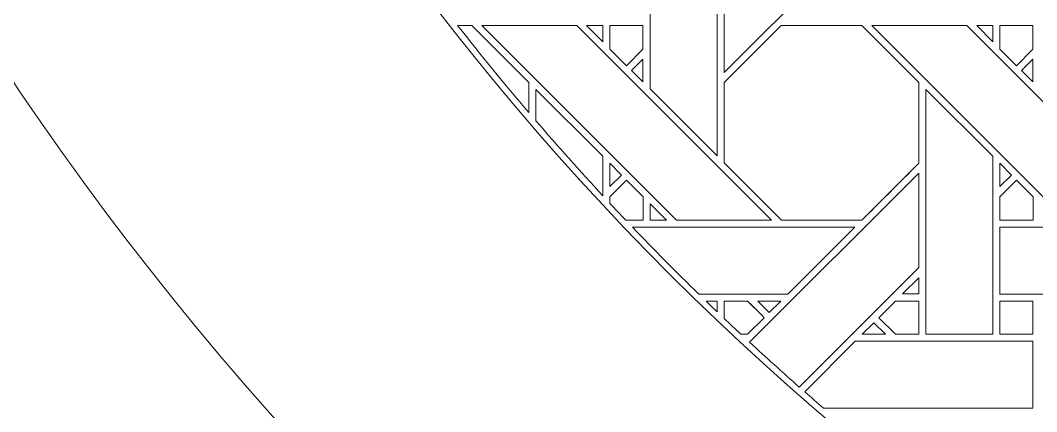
# Model space of a CAD drawing. Header units: inches. Extents: x 4.9 to 19.9, y 1.6 to 16.6.
# Drawn here: x 6.165 to 8.637, y 4.122 to 5.075 of the extents above; entities that cross this region are included whole.
import ezdxf

# ---------------------------------------------------------------- set-up
doc = ezdxf.new("R2010")
doc.units = ezdxf.units.IN
doc.header["$MEASUREMENT"] = 0
doc.layers.add('Design', color=7, linetype='Continuous', lineweight=0)

msp = doc.modelspace()

# ---------------------------------------------------------------- linework, layer by layer
at = {"layer": 'Design'}
for points, knots in [([(12.3829, 16.5948), (8.2407, 16.5948), (4.8829, 13.2369), (4.8829, 9.0948), (4.8829, 4.9526), (8.2407, 1.5948), (12.3829, 1.5948), (16.525, 1.5948), (19.8829, 4.9526), (19.8829, 9.0948), (19.8829, 13.2369), (16.525, 16.5948), (12.3829, 16.5948)], [0, 0, 0, 0, 1, 1, 1, 2, 2, 2, 3, 3, 3, 4, 4, 4, 4]), ([(12.3829, 15.6543), (8.7601, 15.6543), (5.8233, 12.7175), (5.8233, 9.0948), (5.8233, 5.472), (8.7601, 2.5353), (12.3829, 2.5353), (16.0056, 2.5353), (18.9424, 5.472), (18.9424, 9.0948), (18.9424, 12.7175), (16.0056, 15.6543), (12.3829, 15.6543)], [0, 0, 0, 0, 1, 1, 1, 2, 2, 2, 3, 3, 3, 4, 4, 4, 4]), ([(7.8768, 5.1782), (7.8768, 5.1782), (8.3504, 5.6518), (8.3504, 5.6518), (8.3504, 5.6518), (8.3504, 5.4217), (8.3504, 5.4217), (8.3504, 5.4217), (7.8768, 4.9481), (7.8768, 4.9481), (7.8768, 4.9481), (7.8768, 5.1782), (7.8768, 5.1782)], [0, 0, 0, 0, 1, 1, 1, 2, 2, 2, 3, 3, 3, 4, 4, 4, 4]), ([(7.6967, 5.3403), (7.6967, 5.3403), (7.8596, 5.3403), (7.8596, 5.3403), (7.8596, 5.3403), (7.8596, 4.7452), (7.8596, 4.7452), (7.8596, 4.7452), (7.6967, 4.9081), (7.6967, 4.9081), (7.6967, 4.9081), (7.6967, 5.3403), (7.6967, 5.3403)], [0, 0, 0, 0, 1, 1, 1, 2, 2, 2, 3, 3, 3, 4, 4, 4, 4]), ([(7.2629, 5.0624), (7.2629, 5.0624), (7.4016, 4.9237), (7.4016, 4.9237), (7.4016, 4.9237), (7.4016, 4.8505), (7.4016, 4.8505), (7.3425, 4.9199), (7.2847, 4.9905), (7.2284, 5.0624), (7.2284, 5.0624), (7.2629, 5.0624), (7.2629, 5.0624)], [0, 0, 0, 0, 1, 1, 1, 2, 2, 2, 3, 3, 3, 4, 4, 4, 4]), ([(7.4016, 4.8505), (7.3425, 4.9199), (7.2847, 4.9905), (7.2284, 5.0624), (7.2284, 5.0624), (7.2629, 5.0624), (7.2629, 5.0624), (7.2629, 5.0624), (7.4016, 4.9237), (7.4016, 4.9237), (7.4016, 4.9237), (7.4016, 4.8505), (7.4016, 4.8505)], [0, 0, 0, 0, 1, 1, 1, 2, 2, 2, 3, 3, 3, 4, 4, 4, 4]), ([(7.2872, 5.0624), (7.2872, 5.0624), (7.5181, 5.0624), (7.5181, 5.0624), (7.5181, 5.0624), (7.9918, 4.5888), (7.9918, 4.5888), (7.9918, 4.5888), (7.7607, 4.5888), (7.7607, 4.5888), (7.7607, 4.5888), (7.2872, 5.0624), (7.2872, 5.0624)], [0, 0, 0, 0, 1, 1, 1, 2, 2, 2, 3, 3, 3, 4, 4, 4, 4]), ([(7.5422, 5.0624), (7.5422, 5.0624), (7.5817, 5.0624), (7.5817, 5.0624), (7.5817, 5.0624), (7.5817, 5.0226), (7.5817, 5.0226), (7.5817, 5.0226), (7.5422, 5.0624), (7.5422, 5.0624)], [0, 0, 0, 0, 1, 1, 1, 2, 2, 2, 3, 3, 3, 3]), ([(7.6791, 5.0624), (7.6791, 5.0624), (7.6791, 5.0048), (7.6791, 5.0048), (7.6791, 5.0048), (7.6392, 4.9648), (7.6392, 4.9648), (7.6392, 4.9648), (7.5988, 5.0052), (7.5988, 5.0052), (7.5988, 5.0052), (7.5988, 5.0624), (7.5988, 5.0624), (7.5988, 5.0624), (7.6791, 5.0624), (7.6791, 5.0624)], [0, 0, 0, 0, 1, 1, 1, 2, 2, 2, 3, 3, 3, 4, 4, 4, 5, 5, 5, 5]), ([(7.6791, 5.0048), (7.6791, 5.0048), (7.6392, 4.9648), (7.6392, 4.9648), (7.6392, 4.9648), (7.5988, 5.0052), (7.5988, 5.0052), (7.5988, 5.0052), (7.5988, 5.0624), (7.5988, 5.0624), (7.5988, 5.0624), (7.6791, 5.0624), (7.6791, 5.0624), (7.6791, 5.0624), (7.6791, 5.0048), (7.6791, 5.0048)], [0, 0, 0, 0, 1, 1, 1, 2, 2, 2, 3, 3, 3, 4, 4, 4, 5, 5, 5, 5]), ([(7.8767, 4.9237), (7.8767, 4.9237), (8.0154, 5.0624), (8.0154, 5.0624), (8.0154, 5.0624), (8.2116, 5.0624), (8.2116, 5.0624), (8.2116, 5.0624), (8.3504, 4.9237), (8.3504, 4.9237), (8.3504, 4.9237), (8.3504, 4.7274), (8.3504, 4.7274), (8.3326, 4.7095), (8.2207, 4.5978), (8.2117, 4.5888), (8.2117, 4.5888), (8.016, 4.5888), (8.016, 4.5888), (8.016, 4.5888), (7.8767, 4.728), (7.8767, 4.728), (7.8767, 4.728), (7.8767, 4.9237), (7.8767, 4.9237)], [0, 0, 0, 0, 1, 1, 1, 2, 2, 2, 3, 3, 3, 4, 4, 4, 5, 5, 5, 6, 6, 6, 7, 7, 7, 8, 8, 8, 8]), ([(7.8767, 4.728), (7.8767, 4.728), (7.8767, 4.9237), (7.8767, 4.9237), (7.8767, 4.9237), (8.0154, 5.0624), (8.0154, 5.0624), (8.0154, 5.0624), (8.2116, 5.0624), (8.2116, 5.0624), (8.2116, 5.0624), (8.3504, 4.9237), (8.3504, 4.9237), (8.3504, 4.9237), (8.3504, 4.7274), (8.3504, 4.7274), (8.3324, 4.7094), (8.2206, 4.5977), (8.2117, 4.5888), (8.2117, 4.5888), (8.016, 4.5888), (8.016, 4.5888), (8.016, 4.5888), (7.8767, 4.728), (7.8767, 4.728)], [0, 0, 0, 0, 1, 1, 1, 2, 2, 2, 3, 3, 3, 4, 4, 4, 5, 5, 5, 6, 6, 6, 7, 7, 7, 8, 8, 8, 8]), ([(8.2359, 5.0624), (8.2359, 5.0624), (8.4669, 5.0624), (8.4669, 5.0624), (8.4669, 5.0624), (8.9405, 4.5888), (8.9405, 4.5888), (8.9405, 4.5888), (8.7095, 4.5888), (8.7095, 4.5888), (8.7095, 4.5888), (8.2359, 5.0624), (8.2359, 5.0624)], [0, 0, 0, 0, 1, 1, 1, 2, 2, 2, 3, 3, 3, 4, 4, 4, 4]), ([(8.5304, 5.0624), (8.5304, 5.0624), (8.5304, 5.0226), (8.5304, 5.0226), (8.5304, 5.0226), (8.491, 5.0624), (8.491, 5.0624), (8.491, 5.0624), (8.5304, 5.0624), (8.5304, 5.0624)], [0, 0, 0, 0, 1, 1, 1, 2, 2, 2, 3, 3, 3, 3]), ([(8.6278, 5.0624), (8.6278, 5.0624), (8.6278, 5.0048), (8.6278, 5.0048), (8.6278, 5.0048), (8.5879, 4.9648), (8.5879, 4.9648), (8.5879, 4.9648), (8.5476, 5.0052), (8.5476, 5.0052), (8.5476, 5.0052), (8.5476, 5.0624), (8.5476, 5.0624), (8.5476, 5.0624), (8.6278, 5.0624), (8.6278, 5.0624)], [0, 0, 0, 0, 1, 1, 1, 2, 2, 2, 3, 3, 3, 4, 4, 4, 5, 5, 5, 5]), ([(8.5879, 4.9648), (8.5879, 4.9648), (8.5476, 5.0052), (8.5476, 5.0052), (8.5476, 5.0052), (8.5476, 5.0624), (8.5476, 5.0624), (8.5476, 5.0624), (8.6278, 5.0624), (8.6278, 5.0624), (8.6278, 5.0624), (8.6278, 5.0048), (8.6278, 5.0048), (8.6278, 5.0048), (8.5879, 4.9648), (8.5879, 4.9648)], [0, 0, 0, 0, 1, 1, 1, 2, 2, 2, 3, 3, 3, 4, 4, 4, 5, 5, 5, 5]), ([(7.6792, 4.9806), (7.6792, 4.9806), (7.6792, 4.9254), (7.6792, 4.9254), (7.6792, 4.9254), (7.6514, 4.9528), (7.6514, 4.9528), (7.6514, 4.9528), (7.6792, 4.9806), (7.6792, 4.9806)], [0, 0, 0, 0, 1, 1, 1, 2, 2, 2, 3, 3, 3, 3]), ([(8.6279, 4.9806), (8.6279, 4.9806), (8.6279, 4.9254), (8.6279, 4.9254), (8.6279, 4.9254), (8.6001, 4.9528), (8.6001, 4.9528), (8.6001, 4.9528), (8.6279, 4.9806), (8.6279, 4.9806)], [0, 0, 0, 0, 1, 1, 1, 2, 2, 2, 3, 3, 3, 3]), ([(7.5816, 4.6481), (7.5262, 4.7078), (7.472, 4.7687), (7.4188, 4.8305), (7.4188, 4.8305), (7.4188, 4.9066), (7.4188, 4.9066), (7.4188, 4.9066), (7.5816, 4.7445), (7.5816, 4.7445), (7.5816, 4.7445), (7.5816, 4.6481), (7.5816, 4.6481)], [0, 0, 0, 0, 1, 1, 1, 2, 2, 2, 3, 3, 3, 4, 4, 4, 4]), ([(8.5303, 4.7445), (8.5303, 4.7445), (8.5303, 4.3108), (8.5303, 4.3108), (8.5303, 4.3108), (8.3676, 4.3108), (8.3676, 4.3108), (8.3676, 4.3108), (8.3676, 4.9066), (8.3676, 4.9066), (8.3676, 4.9066), (8.5303, 4.7445), (8.5303, 4.7445)], [0, 0, 0, 0, 1, 1, 1, 2, 2, 2, 3, 3, 3, 4, 4, 4, 4]), ([(7.6271, 4.6984), (7.6271, 4.6984), (7.5989, 4.6702), (7.5989, 4.6702), (7.5989, 4.6702), (7.5989, 4.727), (7.5989, 4.727), (7.5989, 4.727), (7.6271, 4.6984), (7.6271, 4.6984)], [0, 0, 0, 0, 1, 1, 1, 2, 2, 2, 3, 3, 3, 3]), ([(8.5758, 4.6984), (8.5758, 4.6984), (8.5476, 4.6702), (8.5476, 4.6702), (8.5476, 4.6702), (8.5476, 4.727), (8.5476, 4.727), (8.5476, 4.727), (8.5758, 4.6984), (8.5758, 4.6984)], [0, 0, 0, 0, 1, 1, 1, 2, 2, 2, 3, 3, 3, 3]), ([(7.9386, 4.2913), (7.9386, 4.2913), (8.3504, 4.703), (8.3504, 4.703), (8.3504, 4.703), (8.3504, 4.473), (8.3504, 4.473), (8.3504, 4.473), (8.0595, 4.1821), (8.0595, 4.1821), (8.0188, 4.218), (7.9784, 4.2544), (7.9386, 4.2913)], [0, 0, 0, 0, 1, 1, 1, 2, 2, 2, 3, 3, 3, 4, 4, 4, 4]), ([(7.5989, 4.6295), (7.5989, 4.6295), (7.5989, 4.6458), (7.5989, 4.6458), (7.5989, 4.6458), (7.6392, 4.6861), (7.6392, 4.6861), (7.6392, 4.6861), (7.6795, 4.6458), (7.6795, 4.6458), (7.6795, 4.6458), (7.6795, 4.5885), (7.6795, 4.5885), (7.6795, 4.5885), (7.6375, 4.5885), (7.6375, 4.5885), (7.6245, 4.6021), (7.6117, 4.6158), (7.5989, 4.6295)], [0, 0, 0, 0, 1, 1, 1, 2, 2, 2, 3, 3, 3, 4, 4, 4, 5, 5, 5, 6, 6, 6, 6]), ([(7.5989, 4.6295), (7.5989, 4.6295), (7.5989, 4.6458), (7.5989, 4.6458), (7.5989, 4.6458), (7.6392, 4.6861), (7.6392, 4.6861), (7.6392, 4.6861), (7.6795, 4.6458), (7.6795, 4.6458), (7.6795, 4.6458), (7.6795, 4.5885), (7.6795, 4.5885), (7.6795, 4.5885), (7.6375, 4.5885), (7.6375, 4.5885), (7.6245, 4.6021), (7.6117, 4.6158), (7.5989, 4.6295)], [0, 0, 0, 0, 1, 1, 1, 2, 2, 2, 3, 3, 3, 4, 4, 4, 5, 5, 5, 6, 6, 6, 6]), ([(8.5476, 4.5885), (8.5476, 4.5885), (8.5476, 4.6458), (8.5476, 4.6458), (8.5476, 4.6458), (8.5879, 4.6861), (8.5879, 4.6861), (8.5879, 4.6861), (8.6282, 4.6458), (8.6282, 4.6458), (8.6282, 4.6458), (8.6282, 4.5885), (8.6282, 4.5885), (8.6282, 4.5885), (8.5476, 4.5885), (8.5476, 4.5885)], [0, 0, 0, 0, 1, 1, 1, 2, 2, 2, 3, 3, 3, 4, 4, 4, 5, 5, 5, 5]), ([(8.5476, 4.6458), (8.5476, 4.6458), (8.5879, 4.6861), (8.5879, 4.6861), (8.5879, 4.6861), (8.6282, 4.6458), (8.6282, 4.6458), (8.6282, 4.6458), (8.6282, 4.5885), (8.6282, 4.5885), (8.6282, 4.5885), (8.5476, 4.5885), (8.5476, 4.5885), (8.5476, 4.5885), (8.5476, 4.6458), (8.5476, 4.6458)], [0, 0, 0, 0, 1, 1, 1, 2, 2, 2, 3, 3, 3, 4, 4, 4, 5, 5, 5, 5]), ([(7.7365, 4.5888), (7.7365, 4.5888), (7.6968, 4.5888), (7.6968, 4.5888), (7.6968, 4.5888), (7.6968, 4.6286), (7.6968, 4.6286), (7.6968, 4.6286), (7.7365, 4.5888), (7.7365, 4.5888)], [0, 0, 0, 0, 1, 1, 1, 2, 2, 2, 3, 3, 3, 3]), ([(7.6537, 4.5715), (7.6537, 4.5715), (8.1946, 4.5715), (8.1946, 4.5715), (8.1946, 4.5715), (8.0319, 4.4088), (8.0319, 4.4088), (8.0319, 4.4088), (7.8148, 4.4088), (7.8148, 4.4088), (7.7601, 4.4621), (7.7064, 4.5164), (7.6537, 4.5715)], [0, 0, 0, 0, 1, 1, 1, 2, 2, 2, 3, 3, 3, 4, 4, 4, 4]), ([(8.5476, 4.4088), (8.5476, 4.4088), (8.5476, 4.5715), (8.5476, 4.5715), (8.5476, 4.5715), (9.1433, 4.5715), (9.1433, 4.5715), (9.1433, 4.5715), (8.9806, 4.4088), (8.9806, 4.4088), (8.9806, 4.4088), (8.5476, 4.4088), (8.5476, 4.4088)], [0, 0, 0, 0, 1, 1, 1, 2, 2, 2, 3, 3, 3, 4, 4, 4, 4]), ([(8.3107, 4.4089), (8.3107, 4.4089), (8.3504, 4.4486), (8.3504, 4.4486), (8.3504, 4.4486), (8.3504, 4.4089), (8.3504, 4.4089), (8.3504, 4.4089), (8.3107, 4.4089), (8.3107, 4.4089)], [0, 0, 0, 0, 1, 1, 1, 2, 2, 2, 3, 3, 3, 3]), ([(7.8596, 4.3656), (7.8506, 4.3742), (7.8416, 4.3829), (7.8327, 4.3916), (7.8327, 4.3916), (7.8596, 4.3916), (7.8596, 4.3916), (7.8596, 4.3916), (7.8596, 4.3656), (7.8596, 4.3656)], [0, 0, 0, 0, 1, 1, 1, 2, 2, 2, 3, 3, 3, 3]), ([(7.8767, 4.3915), (7.8767, 4.3915), (7.9338, 4.3915), (7.9338, 4.3915), (7.9389, 4.3864), (7.9697, 4.3556), (7.9741, 4.3512), (7.9741, 4.3512), (7.9337, 4.3107), (7.9337, 4.3107), (7.9337, 4.3107), (7.9176, 4.3107), (7.9176, 4.3107), (7.9039, 4.3235), (7.8903, 4.3364), (7.8767, 4.3493), (7.8767, 4.3493), (7.8767, 4.3915), (7.8767, 4.3915)], [0, 0, 0, 0, 1, 1, 1, 2, 2, 2, 3, 3, 3, 4, 4, 4, 5, 5, 5, 6, 6, 6, 6]), ([(7.9176, 4.3107), (7.9039, 4.3235), (7.8903, 4.3364), (7.8767, 4.3493), (7.8767, 4.3493), (7.8767, 4.3915), (7.8767, 4.3915), (7.8767, 4.3915), (7.9338, 4.3915), (7.9338, 4.3915), (7.9388, 4.3865), (7.9696, 4.3557), (7.9741, 4.3512), (7.9741, 4.3512), (7.9337, 4.3107), (7.9337, 4.3107), (7.9337, 4.3107), (7.9176, 4.3107), (7.9176, 4.3107)], [0, 0, 0, 0, 1, 1, 1, 2, 2, 2, 3, 3, 3, 4, 4, 4, 5, 5, 5, 6, 6, 6, 6]), ([(8.0146, 4.3916), (8.0146, 4.3916), (7.9864, 4.3634), (7.9864, 4.3634), (7.9864, 4.3634), (7.9582, 4.3916), (7.9582, 4.3916), (7.9582, 4.3916), (8.0146, 4.3916), (8.0146, 4.3916)], [0, 0, 0, 0, 1, 1, 1, 2, 2, 2, 3, 3, 3, 3]), ([(8.2934, 4.3915), (8.2934, 4.3915), (8.3504, 4.3915), (8.3504, 4.3915), (8.3504, 4.3915), (8.3504, 4.3107), (8.3504, 4.3107), (8.3504, 4.3107), (8.2933, 4.3107), (8.2933, 4.3107), (8.2933, 4.3107), (8.2529, 4.3511), (8.2529, 4.3511), (8.2529, 4.3511), (8.2934, 4.3915), (8.2934, 4.3915)], [0, 0, 0, 0, 1, 1, 1, 2, 2, 2, 3, 3, 3, 4, 4, 4, 5, 5, 5, 5]), ([(8.2529, 4.3511), (8.2529, 4.3511), (8.2934, 4.3915), (8.2934, 4.3915), (8.2934, 4.3915), (8.3504, 4.3915), (8.3504, 4.3915), (8.3504, 4.3915), (8.3504, 4.3107), (8.3504, 4.3107), (8.3504, 4.3107), (8.2933, 4.3107), (8.2933, 4.3107), (8.2933, 4.3107), (8.2529, 4.3511), (8.2529, 4.3511)], [0, 0, 0, 0, 1, 1, 1, 2, 2, 2, 3, 3, 3, 4, 4, 4, 5, 5, 5, 5]), ([(8.5476, 4.3107), (8.5476, 4.3107), (8.5476, 4.3915), (8.5476, 4.3915), (8.5476, 4.3915), (8.6278, 4.3915), (8.6278, 4.3915), (8.6278, 4.3915), (8.6278, 4.3107), (8.6278, 4.3107), (8.6278, 4.3107), (8.5476, 4.3107), (8.5476, 4.3107)], [0, 0, 0, 0, 1, 1, 1, 2, 2, 2, 3, 3, 3, 4, 4, 4, 4]), ([(8.5476, 4.3915), (8.5476, 4.3915), (8.6278, 4.3915), (8.6278, 4.3915), (8.6278, 4.3915), (8.6278, 4.3107), (8.6278, 4.3107), (8.6278, 4.3107), (8.5476, 4.3107), (8.5476, 4.3107), (8.5476, 4.3107), (8.5476, 4.3915), (8.5476, 4.3915)], [0, 0, 0, 0, 1, 1, 1, 2, 2, 2, 3, 3, 3, 4, 4, 4, 4]), ([(8.2691, 4.3108), (8.2691, 4.3108), (8.2126, 4.3108), (8.2126, 4.3108), (8.2126, 4.3108), (8.2408, 4.339), (8.2408, 4.339), (8.2408, 4.339), (8.2691, 4.3108), (8.2691, 4.3108)], [0, 0, 0, 0, 1, 1, 1, 2, 2, 2, 3, 3, 3, 3]), ([(8.0725, 4.1707), (8.0725, 4.1707), (8.1954, 4.2936), (8.1954, 4.2936), (8.1954, 4.2936), (8.6279, 4.2936), (8.6279, 4.2936), (8.6279, 4.2936), (8.6279, 4.1308), (8.6279, 4.1308), (8.6279, 4.1308), (8.1185, 4.1308), (8.1185, 4.1308), (8.1031, 4.144), (8.0878, 4.1574), (8.0725, 4.1707)], [0, 0, 0, 0, 1, 1, 1, 2, 2, 2, 3, 3, 3, 4, 4, 4, 5, 5, 5, 5])]:
    msp.add_open_spline(points, degree=3, knots=knots, dxfattribs=at)

doc.saveas('drawing.dxf')
